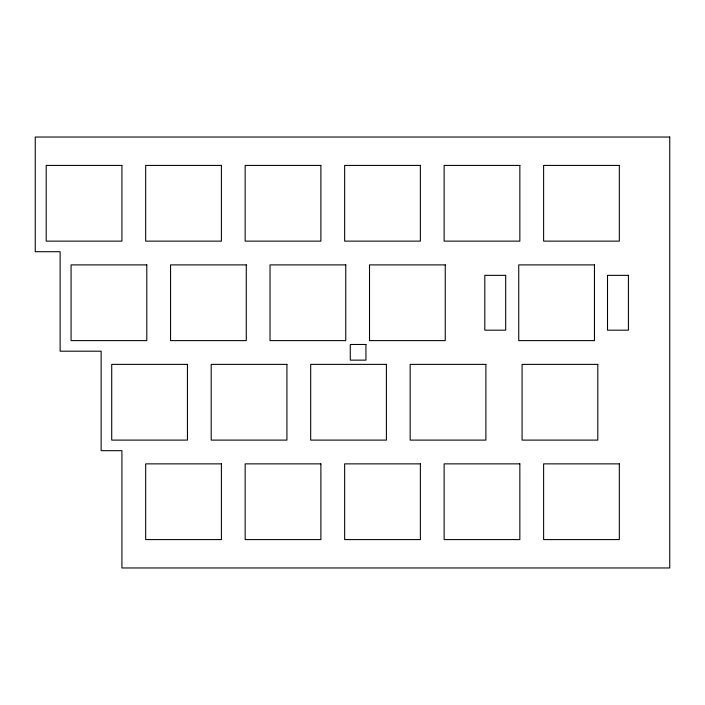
<?xml version="1.0" encoding="UTF-8"?>
<svg xmlns="http://www.w3.org/2000/svg" width="705" height="705" viewBox="0 0 705 705"><rect width="100%" height="100%" fill="white"/><g stroke="black" fill="none" stroke-linecap="round" stroke-linejoin="round"><path stroke-width="1.06" d="M669.75 137.034L35.25 137.034L35.25 251.711L60.119 251.711L60.119 351.196L101.141 351.196L101.141 450.68L121.921 450.68L121.921 567.966L669.75 567.966L669.75 137.034M121.921 165.419L46.204 165.419L46.204 241.136L121.921 241.136L121.921 165.419M221.405 165.419L145.679 165.419L145.679 241.136L221.405 241.136L221.405 165.419M320.89 165.419L245.164 165.419L245.164 241.136L320.89 241.136L320.89 165.419M420.374 165.419L344.648 165.419L344.648 241.136L420.374 241.136L420.374 165.419M519.849 165.419L444.132 165.419L444.132 241.136L519.849 241.136L519.849 165.419M619.334 165.419L543.617 165.419L543.617 241.136L619.334 241.136L619.334 165.419M146.79 264.895L71.073 264.895L71.073 340.621L146.79 340.621L146.79 264.895M246.274 264.895L170.557 264.895L170.557 340.621L246.274 340.621L246.274 264.895M345.758 264.895L270.033 264.895L270.033 340.621L345.758 340.621L345.758 264.895M445.243 264.895L369.517 264.895L369.517 340.621L445.243 340.621L445.243 264.895M594.465 264.895L518.739 264.895L518.739 340.621L594.465 340.621L594.465 264.895M505.688 275.347L484.802 275.347L484.802 330.178L505.688 330.178L505.688 275.347M628.411 275.347L607.516 275.347L607.516 330.178L628.411 330.178L628.411 275.347M365.939 344.481L350.279 344.481L350.279 360.14L365.939 360.14L365.939 344.481M187.442 364.379L111.716 364.379L111.716 440.105L187.442 440.105L187.442 364.379M286.926 364.379L211.2 364.379L211.2 440.105L286.926 440.105L286.926 364.379M386.402 364.379L310.685 364.379L310.685 440.105L386.402 440.105L386.402 364.379M485.886 364.379L410.16 364.379L410.16 440.105L485.886 440.105L485.886 364.379M597.805 364.379L522.079 364.379L522.079 440.105L597.805 440.105L597.805 364.379M221.405 463.864L145.679 463.864L145.679 539.589L221.405 539.589L221.405 463.864M320.89 463.864L245.164 463.864L245.164 539.589L320.89 539.589L320.89 463.864M420.374 463.864L344.648 463.864L344.648 539.589L420.374 539.589L420.374 463.864M519.849 463.864L444.132 463.864L444.132 539.589L519.849 539.589L519.849 463.864M619.334 463.864L543.617 463.864L543.617 539.589L619.334 539.589L619.334 463.864"/></g></svg>
